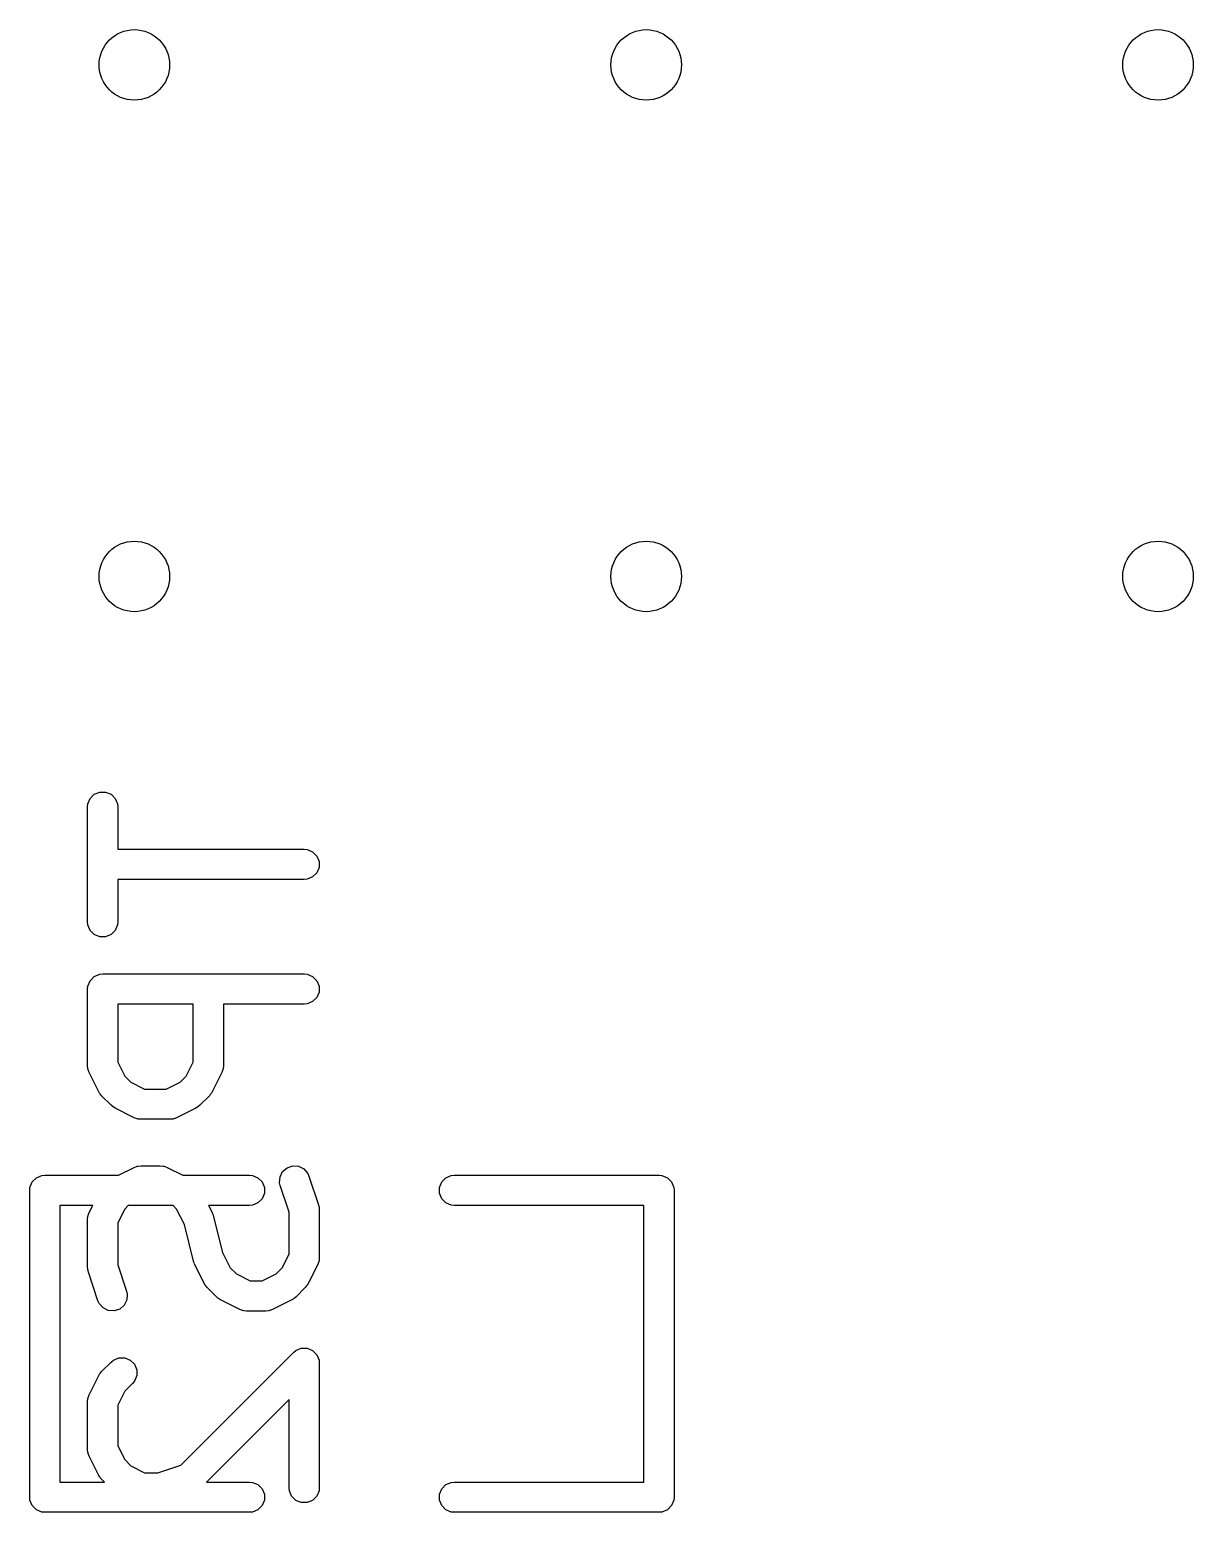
# Model space of a CAD drawing. Extents: x -2.1 to 1.75, y 0.25 to 2.72.
# Drawn here: x -0.5305 to -0.3031, y 2.432 to 2.7219 of the extents above; entities that cross this region are included whole.
import ezdxf

# ---------------------------------------------------------------- set-up
doc = ezdxf.new("R2010")
doc.units = 0
doc.header["$MEASUREMENT"] = 0
doc.layers.add('BLACK', color=7, linetype='CONTINUOUS')

msp = doc.modelspace()

# ---------------------------------------------------------------- linework, layer by layer
at = {"layer": 'BLACK', "linetype": 'CONTINUOUS'}
for p, q in [((-0.51908, 2.57053), (-0.51864, 2.5716)), ((-0.51864, 2.5716), (-0.51783, 2.57241)), ((-0.51783, 2.57241), (-0.51676, 2.57285)), ((-0.51676, 2.57285), (-0.51561, 2.57285)), ((-0.51561, 2.57285), (-0.51455, 2.57241)), ((-0.51455, 2.57241), (-0.51373, 2.5716)), ((-0.51373, 2.5716), (-0.51329, 2.57053)), ((-0.51914, 2.56996), (-0.51908, 2.57053)), ((-0.51914, 2.54746), (-0.51914, 2.56996)), ((-0.51329, 2.57053), (-0.51324, 2.56996)), ((-0.51324, 2.56996), (-0.51324, 2.56166)), ((-0.51324, 2.56166), (-0.47682, 2.56166)), ((-0.47682, 2.56166), (-0.47624, 2.5616)), ((-0.47624, 2.5616), (-0.47518, 2.56116)), ((-0.47518, 2.56116), (-0.47436, 2.56035)), ((-0.47436, 2.56035), (-0.47392, 2.55928)), ((-0.47436, 2.55707), (-0.47518, 2.55625)), ((-0.47392, 2.55813), (-0.47436, 2.55707)), ((-0.47392, 2.55928), (-0.47392, 2.55813)), ((-0.47682, 2.55576), (-0.51324, 2.55576)), ((-0.51324, 2.55576), (-0.51324, 2.54746)), ((-0.47624, 2.55581), (-0.47682, 2.55576)), ((-0.47518, 2.55625), (-0.47624, 2.55581)), ((-0.51908, 2.54688), (-0.51914, 2.54746)), ((-0.51864, 2.54582), (-0.51908, 2.54688)), ((-0.51783, 2.545), (-0.51864, 2.54582)), ((-0.51676, 2.54456), (-0.51783, 2.545)), ((-0.51455, 2.545), (-0.51561, 2.54456)), ((-0.51373, 2.54582), (-0.51455, 2.545)), ((-0.51329, 2.54688), (-0.51373, 2.54582)), ((-0.51324, 2.54746), (-0.51329, 2.54688)), ((-0.51561, 2.54456), (-0.51676, 2.54456)), ((-0.51864, 2.53598), (-0.51783, 2.53679)), ((-0.51783, 2.53679), (-0.51676, 2.53723)), ((-0.51676, 2.53723), (-0.51619, 2.53729)), ((-0.51619, 2.53729), (-0.47682, 2.53729)), ((-0.47682, 2.53729), (-0.47624, 2.53723)), ((-0.47624, 2.53723), (-0.47518, 2.53679)), ((-0.47518, 2.53679), (-0.47436, 2.53598)), ((-0.51914, 2.53434), (-0.51908, 2.53491)), ((-0.51914, 2.51934), (-0.51914, 2.53434)), ((-0.51908, 2.53491), (-0.51864, 2.53598)), ((-0.47436, 2.53598), (-0.47392, 2.53491)), ((-0.47392, 2.53376), (-0.47436, 2.5327)), ((-0.47392, 2.53491), (-0.47392, 2.53376)), ((-0.49852, 2.53138), (-0.51324, 2.53138)), ((-0.51324, 2.53138), (-0.51324, 2.52004)), ((-0.49852, 2.52004), (-0.49852, 2.53138)), ((-0.47682, 2.53138), (-0.49261, 2.53138)), ((-0.49261, 2.53138), (-0.49261, 2.51934)), ((-0.47624, 2.53144), (-0.47682, 2.53138)), ((-0.47518, 2.53188), (-0.47624, 2.53144)), ((-0.47436, 2.5327), (-0.47518, 2.53188)), ((-0.51908, 2.51876), (-0.51914, 2.51934)), ((-0.51904, 2.51866), (-0.51908, 2.51876)), ((-0.51324, 2.52004), (-0.51189, 2.51734)), ((-0.49987, 2.51734), (-0.49852, 2.52004)), ((-0.49267, 2.51876), (-0.49271, 2.51866)), ((-0.49261, 2.51934), (-0.49267, 2.51876)), ((-0.51904, 2.51856), (-0.51904, 2.51866)), ((-0.51883, 2.51802), (-0.51904, 2.51856)), ((-0.51695, 2.51427), (-0.51883, 2.51802)), ((-0.51189, 2.51734), (-0.51069, 2.51614)), ((-0.51069, 2.51614), (-0.50799, 2.51479)), ((-0.50376, 2.51479), (-0.50106, 2.51614)), ((-0.50106, 2.51614), (-0.49987, 2.51734)), ((-0.49292, 2.51802), (-0.4948, 2.51427)), ((-0.49272, 2.51856), (-0.49292, 2.51802)), ((-0.49271, 2.51866), (-0.49272, 2.51856)), ((-0.5168, 2.51402), (-0.51695, 2.51427)), ((-0.51677, 2.51395), (-0.5168, 2.51402)), ((-0.5167, 2.51387), (-0.51677, 2.51395)), ((-0.51665, 2.51378), (-0.5167, 2.51387)), ((-0.51659, 2.51373), (-0.51665, 2.51378)), ((-0.5164, 2.5135), (-0.51659, 2.51373)), ((-0.51453, 2.51163), (-0.5164, 2.5135)), ((-0.50799, 2.51479), (-0.50376, 2.51479)), ((-0.49535, 2.5135), (-0.49723, 2.51163)), ((-0.49517, 2.51373), (-0.49535, 2.5135)), ((-0.49511, 2.51378), (-0.49517, 2.51373)), ((-0.49505, 2.51387), (-0.49511, 2.51378)), ((-0.49499, 2.51395), (-0.49505, 2.51387)), ((-0.49496, 2.51402), (-0.49499, 2.51395)), ((-0.4948, 2.51427), (-0.49496, 2.51402)), ((-0.5143, 2.51144), (-0.51453, 2.51163)), ((-0.51425, 2.51138), (-0.5143, 2.51144)), ((-0.51416, 2.51133), (-0.51425, 2.51138)), ((-0.51408, 2.51126), (-0.51416, 2.51133)), ((-0.51401, 2.51123), (-0.51408, 2.51126)), ((-0.51376, 2.51107), (-0.51401, 2.51123)), ((-0.51001, 2.5092), (-0.51376, 2.51107)), ((-0.49799, 2.51107), (-0.50174, 2.5092)), ((-0.49775, 2.51123), (-0.49799, 2.51107)), ((-0.49767, 2.51126), (-0.49775, 2.51123)), ((-0.49759, 2.51133), (-0.49767, 2.51126)), ((-0.4975, 2.51138), (-0.49759, 2.51133)), ((-0.49745, 2.51144), (-0.4975, 2.51138)), ((-0.49723, 2.51163), (-0.49745, 2.51144)), ((-0.50947, 2.50899), (-0.51001, 2.5092)), ((-0.50936, 2.50898), (-0.50947, 2.50899)), ((-0.50927, 2.50894), (-0.50936, 2.50898)), ((-0.50869, 2.50889), (-0.50927, 2.50894)), ((-0.50306, 2.50889), (-0.50869, 2.50889)), ((-0.50249, 2.50894), (-0.50306, 2.50889)), ((-0.50239, 2.50898), (-0.50249, 2.50894)), ((-0.50228, 2.50899), (-0.50239, 2.50898)), ((-0.50174, 2.5092), (-0.50228, 2.50899)), ((-0.51307, 2.49795), (-0.51001, 2.49948)), ((-0.51001, 2.49948), (-0.50947, 2.49969)), ((-0.50947, 2.49969), (-0.50936, 2.4997)), ((-0.50936, 2.4997), (-0.50927, 2.49974)), ((-0.50927, 2.49974), (-0.50869, 2.49979)), ((-0.50869, 2.49979), (-0.50494, 2.49979)), ((-0.50494, 2.49979), (-0.50436, 2.49974)), ((-0.50436, 2.49974), (-0.50427, 2.4997)), ((-0.50427, 2.4997), (-0.50416, 2.49969)), ((-0.50416, 2.49969), (-0.50362, 2.49948)), ((-0.50362, 2.49948), (-0.50056, 2.49795)), ((-0.48154, 2.49762), (-0.48103, 2.49865)), ((-0.48103, 2.49865), (-0.48016, 2.49941)), ((-0.48016, 2.49941), (-0.47906, 2.49977)), ((-0.47906, 2.49977), (-0.47791, 2.49969)), ((-0.47791, 2.49969), (-0.47688, 2.49917)), ((-0.47688, 2.49917), (-0.47613, 2.4983)), ((-0.53045, 2.495), (-0.5304, 2.49558)), ((-0.5304, 2.49558), (-0.52996, 2.49664)), ((-0.52996, 2.49664), (-0.52914, 2.49746)), ((-0.52914, 2.49746), (-0.52808, 2.4979)), ((-0.52808, 2.4979), (-0.5275, 2.49795)), ((-0.5275, 2.49795), (-0.51307, 2.49795)), ((-0.50056, 2.49795), (-0.4875, 2.49795)), ((-0.4875, 2.49795), (-0.48692, 2.4979)), ((-0.48692, 2.4979), (-0.48586, 2.49746)), ((-0.48586, 2.49746), (-0.48504, 2.49664)), ((-0.48504, 2.49664), (-0.4846, 2.49558)), ((-0.4846, 2.49558), (-0.4846, 2.49442)), ((-0.48162, 2.49647), (-0.48154, 2.49762)), ((-0.48149, 2.49591), (-0.48162, 2.49647)), ((-0.47977, 2.49074), (-0.48149, 2.49591)), ((-0.47613, 2.4983), (-0.47589, 2.49777)), ((-0.47589, 2.49777), (-0.47402, 2.49215)), ((-0.4504, 2.49558), (-0.44996, 2.49664)), ((-0.4504, 2.49442), (-0.4504, 2.49558)), ((-0.44996, 2.49664), (-0.44914, 2.49746)), ((-0.44914, 2.49746), (-0.44808, 2.4979)), ((-0.44808, 2.4979), (-0.4475, 2.49795)), ((-0.4475, 2.49795), (-0.4075, 2.49795)), ((-0.4075, 2.49795), (-0.40692, 2.4979)), ((-0.40692, 2.4979), (-0.40586, 2.49746)), ((-0.40586, 2.49746), (-0.40504, 2.49664)), ((-0.40504, 2.49664), (-0.4046, 2.49558)), ((-0.4046, 2.49558), (-0.40455, 2.495)), ((-0.53045, 2.435), (-0.53045, 2.495)), ((-0.48504, 2.49336), (-0.48586, 2.49254)), ((-0.4846, 2.49442), (-0.48504, 2.49336)), ((-0.44996, 2.49336), (-0.4504, 2.49442)), ((-0.44914, 2.49254), (-0.44996, 2.49336)), ((-0.40455, 2.495), (-0.40455, 2.435)), ((-0.51814, 2.49205), (-0.52455, 2.49205)), ((-0.52455, 2.49205), (-0.52455, 2.43795)), ((-0.51914, 2.48934), (-0.51908, 2.48992)), ((-0.51908, 2.48992), (-0.51904, 2.49002)), ((-0.51904, 2.49012), (-0.51883, 2.49066)), ((-0.51904, 2.49002), (-0.51904, 2.49012)), ((-0.51883, 2.49066), (-0.51814, 2.49205)), ((-0.51189, 2.49134), (-0.51324, 2.48864)), ((-0.51118, 2.49205), (-0.51189, 2.49134)), ((-0.50245, 2.49205), (-0.51118, 2.49205)), ((-0.50174, 2.49134), (-0.50245, 2.49205)), ((-0.50023, 2.48831), (-0.50174, 2.49134)), ((-0.4875, 2.49205), (-0.49549, 2.49205)), ((-0.49549, 2.49205), (-0.4948, 2.49066)), ((-0.4948, 2.49066), (-0.49478, 2.49062)), ((-0.49478, 2.49062), (-0.49477, 2.4906)), ((-0.49477, 2.4906), (-0.49468, 2.49036)), ((-0.49468, 2.49036), (-0.49459, 2.49012)), ((-0.49459, 2.49012), (-0.49459, 2.4901)), ((-0.49459, 2.4901), (-0.49458, 2.49006)), ((-0.49458, 2.49006), (-0.49278, 2.48287)), ((-0.48692, 2.4921), (-0.4875, 2.49205)), ((-0.48586, 2.49254), (-0.48692, 2.4921)), ((-0.47977, 2.48254), (-0.47977, 2.49074)), ((-0.47402, 2.49215), (-0.47395, 2.49186)), ((-0.47395, 2.49186), (-0.47392, 2.49179)), ((-0.47392, 2.49179), (-0.47391, 2.49169)), ((-0.47391, 2.49169), (-0.47389, 2.49159)), ((-0.47389, 2.49159), (-0.47389, 2.49151)), ((-0.47389, 2.49151), (-0.47387, 2.49122)), ((-0.47387, 2.49122), (-0.47387, 2.48184)), ((-0.44808, 2.4921), (-0.44914, 2.49254)), ((-0.4475, 2.49205), (-0.44808, 2.4921)), ((-0.41045, 2.49205), (-0.4475, 2.49205)), ((-0.41045, 2.43795), (-0.41045, 2.49205)), ((-0.51914, 2.47997), (-0.51914, 2.48934)), ((-0.51324, 2.48864), (-0.51324, 2.48045)), ((-0.49843, 2.48113), (-0.50023, 2.48831)), ((-0.49842, 2.48108), (-0.49843, 2.48113)), ((-0.49841, 2.48106), (-0.49842, 2.48108)), ((-0.49832, 2.48082), (-0.49841, 2.48106)), ((-0.49278, 2.48287), (-0.49126, 2.47984)), ((-0.48112, 2.47984), (-0.47977, 2.48254)), ((-0.47397, 2.48106), (-0.47418, 2.48052)), ((-0.47396, 2.48117), (-0.47397, 2.48106)), ((-0.47392, 2.48127), (-0.47396, 2.48117)), ((-0.47387, 2.48184), (-0.47392, 2.48127)), ((-0.51911, 2.47968), (-0.51914, 2.47997)), ((-0.51912, 2.4796), (-0.51911, 2.47968)), ((-0.51909, 2.4795), (-0.51912, 2.4796)), ((-0.51908, 2.47939), (-0.51909, 2.4795)), ((-0.51905, 2.47932), (-0.51908, 2.47939)), ((-0.51899, 2.47903), (-0.51905, 2.47932)), ((-0.51711, 2.47341), (-0.51899, 2.47903)), ((-0.51324, 2.48045), (-0.51151, 2.47528)), ((-0.49824, 2.48058), (-0.49832, 2.48082)), ((-0.49822, 2.48056), (-0.49824, 2.48058)), ((-0.49821, 2.48052), (-0.49822, 2.48056)), ((-0.49633, 2.47677), (-0.49821, 2.48052)), ((-0.49126, 2.47984), (-0.49007, 2.47865)), ((-0.49007, 2.47865), (-0.48737, 2.4773)), ((-0.48501, 2.4773), (-0.48232, 2.47865)), ((-0.48232, 2.47865), (-0.48112, 2.47984)), ((-0.47418, 2.48052), (-0.47605, 2.47677)), ((-0.51151, 2.47528), (-0.51138, 2.47471)), ((-0.49618, 2.47652), (-0.49633, 2.47677)), ((-0.49615, 2.47645), (-0.49618, 2.47652)), ((-0.49608, 2.47637), (-0.49615, 2.47645)), ((-0.49602, 2.47628), (-0.49608, 2.47637)), ((-0.49596, 2.47623), (-0.49602, 2.47628)), ((-0.49578, 2.47601), (-0.49596, 2.47623)), ((-0.4939, 2.47413), (-0.49578, 2.47601)), ((-0.48737, 2.4773), (-0.48501, 2.4773)), ((-0.47661, 2.47601), (-0.47848, 2.47413)), ((-0.47642, 2.47623), (-0.47661, 2.47601)), ((-0.47636, 2.47628), (-0.47642, 2.47623)), ((-0.4763, 2.47637), (-0.47636, 2.47628)), ((-0.47624, 2.47645), (-0.4763, 2.47637)), ((-0.47621, 2.47652), (-0.47624, 2.47645)), ((-0.47605, 2.47677), (-0.47621, 2.47652)), ((-0.51688, 2.47288), (-0.51711, 2.47341)), ((-0.51612, 2.47201), (-0.51688, 2.47288)), ((-0.51198, 2.47253), (-0.51285, 2.47178)), ((-0.51147, 2.47356), (-0.51198, 2.47253)), ((-0.51138, 2.47471), (-0.51147, 2.47356)), ((-0.49368, 2.47394), (-0.4939, 2.47413)), ((-0.49363, 2.47389), (-0.49368, 2.47394)), ((-0.49354, 2.47383), (-0.49363, 2.47389)), ((-0.49346, 2.47376), (-0.49354, 2.47383)), ((-0.49338, 2.47373), (-0.49346, 2.47376)), ((-0.49314, 2.47358), (-0.49338, 2.47373)), ((-0.48939, 2.4717), (-0.49314, 2.47358)), ((-0.47925, 2.47358), (-0.483, 2.4717)), ((-0.479, 2.47373), (-0.47925, 2.47358)), ((-0.47893, 2.47376), (-0.479, 2.47373)), ((-0.47885, 2.47383), (-0.47893, 2.47376)), ((-0.47876, 2.47389), (-0.47885, 2.47383)), ((-0.47871, 2.47394), (-0.47876, 2.47389)), ((-0.47848, 2.47413), (-0.47871, 2.47394)), ((-0.51509, 2.4715), (-0.51612, 2.47201)), ((-0.51394, 2.47141), (-0.51509, 2.4715)), ((-0.51285, 2.47178), (-0.51394, 2.47141)), ((-0.48885, 2.4715), (-0.48939, 2.4717)), ((-0.48874, 2.47149), (-0.48885, 2.4715)), ((-0.48864, 2.47145), (-0.48874, 2.47149)), ((-0.48807, 2.47139), (-0.48864, 2.47145)), ((-0.48432, 2.47139), (-0.48807, 2.47139)), ((-0.48374, 2.47145), (-0.48432, 2.47139)), ((-0.48364, 2.47149), (-0.48374, 2.47145)), ((-0.48354, 2.4715), (-0.48364, 2.47149)), ((-0.483, 2.4717), (-0.48354, 2.4715)), ((-0.47891, 2.46331), (-0.47846, 2.46368)), ((-0.47846, 2.46368), (-0.47771, 2.46399)), ((-0.47771, 2.46399), (-0.47739, 2.46412)), ((-0.47739, 2.46412), (-0.47624, 2.46412)), ((-0.47624, 2.46412), (-0.47518, 2.46368)), ((-0.47518, 2.46368), (-0.47436, 2.46286)), ((-0.5164, 2.45956), (-0.51453, 2.46143)), ((-0.51453, 2.46143), (-0.51408, 2.4618)), ((-0.51408, 2.4618), (-0.51301, 2.46224)), ((-0.51301, 2.46224), (-0.51186, 2.46224)), ((-0.51186, 2.46224), (-0.5108, 2.4618)), ((-0.5108, 2.4618), (-0.50998, 2.46099)), ((-0.50998, 2.46099), (-0.50954, 2.45992)), ((-0.50091, 2.4413), (-0.47891, 2.46331)), ((-0.47436, 2.46286), (-0.47411, 2.46224)), ((-0.47411, 2.46224), (-0.47392, 2.4618)), ((-0.47392, 2.4618), (-0.47387, 2.46122)), ((-0.47387, 2.46122), (-0.47387, 2.43685)), ((-0.51883, 2.45504), (-0.51695, 2.45879)), ((-0.51695, 2.45879), (-0.5168, 2.45904)), ((-0.5168, 2.45904), (-0.51677, 2.45911)), ((-0.51677, 2.45911), (-0.5167, 2.45919)), ((-0.5167, 2.45919), (-0.51665, 2.45928)), ((-0.51665, 2.45928), (-0.51659, 2.45933)), ((-0.51659, 2.45933), (-0.5164, 2.45956)), ((-0.50954, 2.45877), (-0.50998, 2.45771)), ((-0.50954, 2.45992), (-0.50954, 2.45877)), ((-0.51904, 2.4545), (-0.51883, 2.45504)), ((-0.51189, 2.45572), (-0.51324, 2.45302)), ((-0.51035, 2.45726), (-0.51189, 2.45572)), ((-0.50998, 2.45771), (-0.51035, 2.45726)), ((-0.51914, 2.45372), (-0.51908, 2.4543)), ((-0.51914, 2.44435), (-0.51914, 2.45372)), ((-0.51908, 2.4543), (-0.51904, 2.4544)), ((-0.51904, 2.4544), (-0.51904, 2.4545)), ((-0.51324, 2.45302), (-0.51324, 2.44504)), ((-0.47977, 2.45409), (-0.49591, 2.43795)), ((-0.47977, 2.43685), (-0.47977, 2.45409)), ((-0.51908, 2.44377), (-0.51914, 2.44435)), ((-0.51904, 2.44367), (-0.51908, 2.44377)), ((-0.51904, 2.44357), (-0.51904, 2.44367)), ((-0.51883, 2.44303), (-0.51904, 2.44357)), ((-0.51324, 2.44504), (-0.51189, 2.44235)), ((-0.51695, 2.43928), (-0.51883, 2.44303)), ((-0.51189, 2.44235), (-0.51069, 2.44115)), ((-0.51069, 2.44115), (-0.50799, 2.4398)), ((-0.50542, 2.4398), (-0.50091, 2.4413)), ((-0.52455, 2.43795), (-0.51584, 2.43795)), ((-0.5168, 2.43903), (-0.51695, 2.43928)), ((-0.51677, 2.43896), (-0.5168, 2.43903)), ((-0.5167, 2.43888), (-0.51677, 2.43896)), ((-0.51665, 2.43879), (-0.5167, 2.43888)), ((-0.51659, 2.43874), (-0.51665, 2.43879)), ((-0.5164, 2.43851), (-0.51659, 2.43874)), ((-0.51584, 2.43795), (-0.5164, 2.43851)), ((-0.50799, 2.4398), (-0.50542, 2.4398)), ((-0.49591, 2.43795), (-0.4875, 2.43795)), ((-0.4875, 2.43795), (-0.48692, 2.4379)), ((-0.48692, 2.4379), (-0.48586, 2.43746)), ((-0.44914, 2.43746), (-0.44808, 2.4379)), ((-0.44808, 2.4379), (-0.4475, 2.43795)), ((-0.4475, 2.43795), (-0.41045, 2.43795)), ((-0.5304, 2.43442), (-0.53045, 2.435)), ((-0.48586, 2.43746), (-0.48504, 2.43664)), ((-0.48504, 2.43664), (-0.4846, 2.43558)), ((-0.4846, 2.43558), (-0.4846, 2.43442)), ((-0.47971, 2.43627), (-0.47977, 2.43685)), ((-0.47927, 2.43521), (-0.47971, 2.43627)), ((-0.47846, 2.43439), (-0.47927, 2.43521)), ((-0.47436, 2.43521), (-0.47518, 2.43439)), ((-0.47392, 2.43627), (-0.47436, 2.43521)), ((-0.47387, 2.43685), (-0.47392, 2.43627)), ((-0.4504, 2.43558), (-0.44996, 2.43664)), ((-0.4504, 2.43442), (-0.4504, 2.43558)), ((-0.44996, 2.43664), (-0.44914, 2.43746)), ((-0.40455, 2.435), (-0.4046, 2.43442)), ((-0.52996, 2.43336), (-0.5304, 2.43442)), ((-0.52914, 2.43254), (-0.52996, 2.43336)), ((-0.52808, 2.4321), (-0.52914, 2.43254)), ((-0.5275, 2.43205), (-0.52808, 2.4321)), ((-0.4875, 2.43205), (-0.5275, 2.43205)), ((-0.48692, 2.4321), (-0.4875, 2.43205)), ((-0.48586, 2.43254), (-0.48692, 2.4321)), ((-0.48504, 2.43336), (-0.48586, 2.43254)), ((-0.4846, 2.43442), (-0.48504, 2.43336)), ((-0.47739, 2.43395), (-0.47846, 2.43439)), ((-0.47624, 2.43395), (-0.47739, 2.43395)), ((-0.47518, 2.43439), (-0.47624, 2.43395)), ((-0.44996, 2.43336), (-0.4504, 2.43442)), ((-0.44914, 2.43254), (-0.44996, 2.43336)), ((-0.44808, 2.4321), (-0.44914, 2.43254)), ((-0.4475, 2.43205), (-0.44808, 2.4321)), ((-0.4075, 2.43205), (-0.4475, 2.43205)), ((-0.40692, 2.4321), (-0.4075, 2.43205)), ((-0.40586, 2.43254), (-0.40692, 2.4321)), ((-0.40504, 2.43336), (-0.40586, 2.43254)), ((-0.4046, 2.43442), (-0.40504, 2.43336))]:
    msp.add_line(p, q, dxfattribs=at)
at = {"layer": 'BLACK'}
for centre in [(-0.51, 2.715), (-0.41, 2.715), (-0.31, 2.715), (-0.51, 2.615), (-0.41, 2.615), (-0.31, 2.615)]:
    msp.add_circle(centre, 0.00689, dxfattribs=at)

doc.saveas('drawing.dxf')
